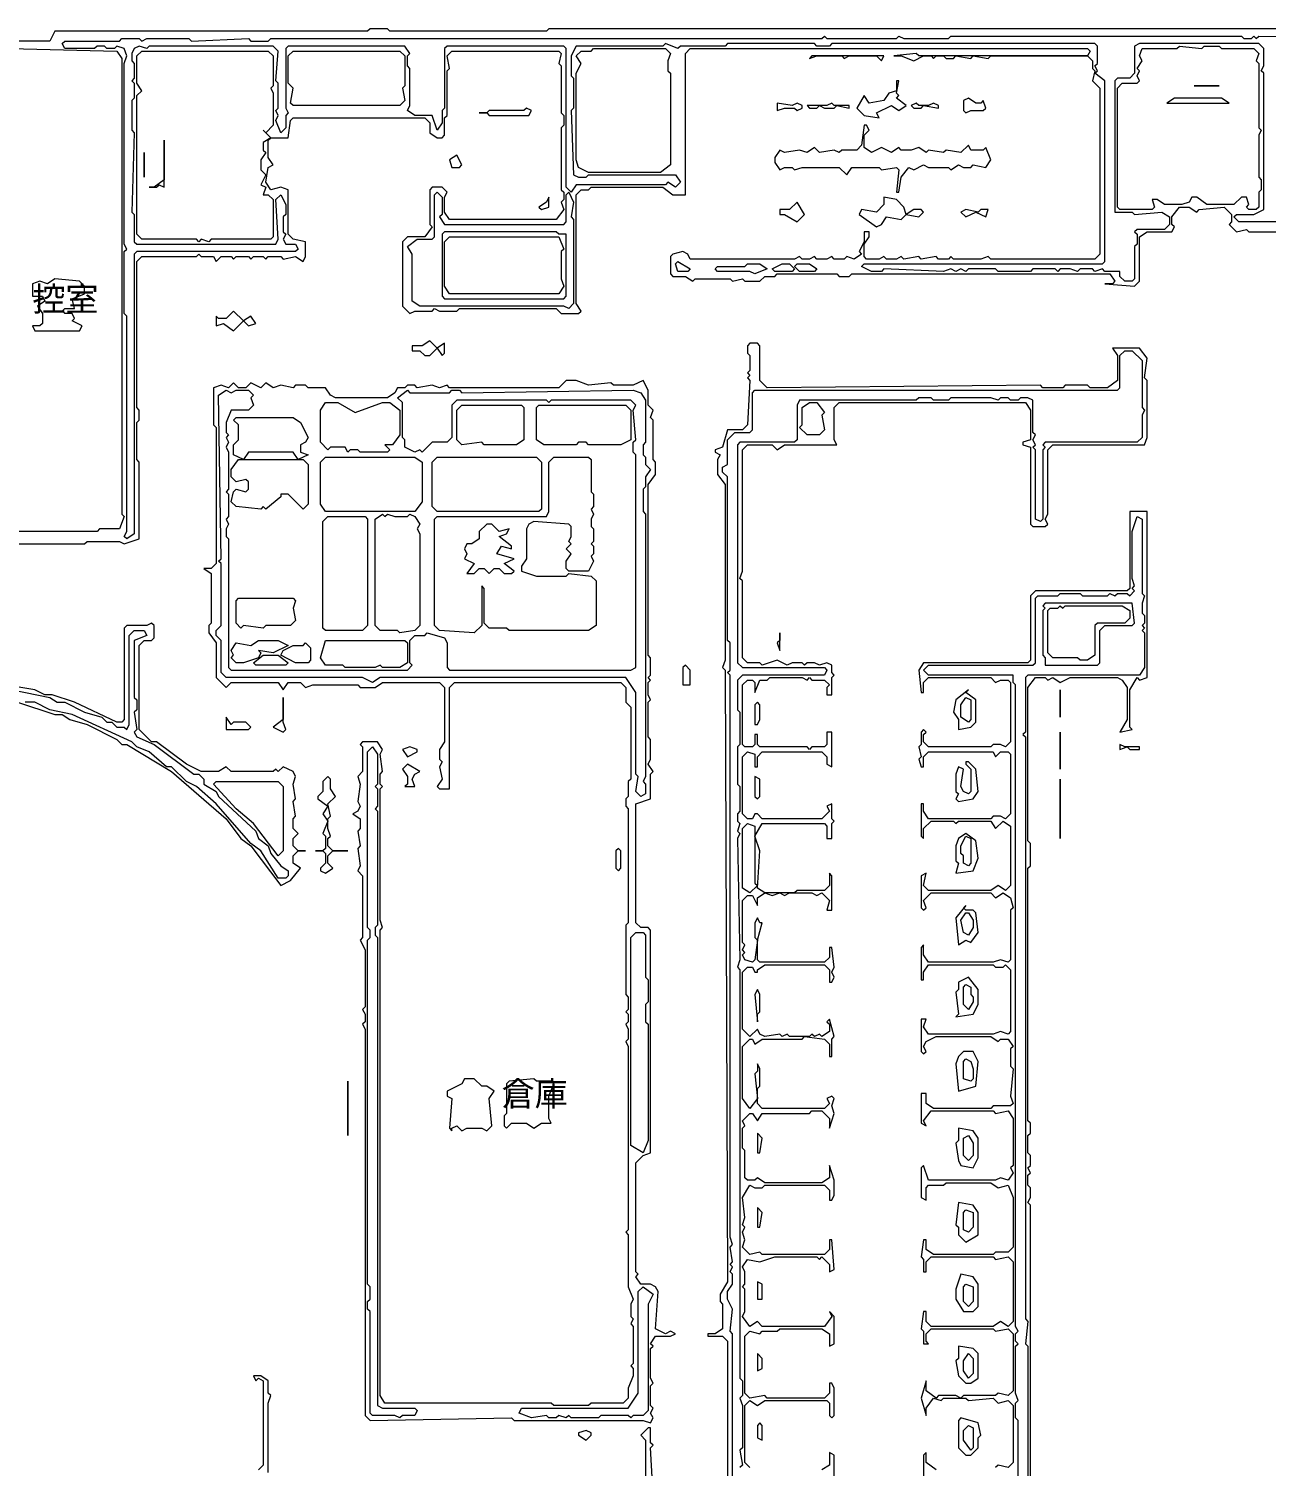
# Model space of a CAD drawing. Header units: millimetres. Extents: x -1440 to 58650, y -4146 to 35577.
# Drawn here: x 15386 to 35819, y 11764 to 35495 of the extents above; entities that cross this region are included whole.
import ezdxf

# ---------------------------------------------------------------- set-up
doc = ezdxf.new("R2010")
doc.units = ezdxf.units.MM
doc.layers.add('EDITABLE_ROOM_LABELS', color=7, linetype='Continuous', lineweight=18, true_color=0x50555f)
doc.layers.add('RASTER_CONTOURS', color=7, linetype='Continuous', lineweight=18, true_color=0x50555f)
doc.styles.add('JAPANESE', font='msgothic.ttc')

msp = doc.modelspace()

# ---------------------------------------------------------------- linework, layer by layer
at = {"layer": 'RASTER_CONTOURS'}
for points in [[(40820, 35495), (23973, 35495), (23932, 35455), (21350, 35455), (21309, 35495), (21022, 35495), (20981, 35455), (15816, 35455), (15734, 35291), (15160, 35291)], [(36229, 32307), (35368, 32307), (35286, 32389), (35327, 32429), (35614, 32429), (35778, 32511), (35778, 34760), (35737, 34800), (35778, 34882), (35778, 35168), (35696, 35250), (33728, 35250), (33646, 35209), (33646, 34760), (33564, 34678), (33360, 34678), (33319, 34637), (33319, 32470), (33605, 32470), (33646, 32429), (34097, 32470), (34220, 32389), (34220, 32266), (34138, 32184), (33687, 32184), (33646, 32143), (33687, 32102), (33687, 31939), (33646, 31898), (33646, 31367), (33605, 31326), (33482, 31326), (33400, 31407), (33400, 31489), (33155, 31489), (33114, 31530), (32991, 31489), (32950, 31530), (32745, 31530), (32704, 31489), (32581, 31530), (32417, 31530), (32376, 31489), (32335, 31530), (31966, 31530), (31925, 31489), (31392, 31489), (31351, 31530), (30900, 31530), (30859, 31489), (30777, 31530), (30695, 31489), (30613, 31530), (30490, 31489), (29507, 31530), (29466, 31489), (29302, 31489), (29138, 31571), (29179, 31612), (33114, 31612), (33155, 31653), (33155, 34637), (32991, 34760), (33032, 34800), (32991, 34882), (33032, 34923), (33032, 35209), (32991, 35250), (28646, 35250), (28605, 35209), (28400, 35209), (28359, 35250), (26924, 35250), (26883, 35209), (26145, 35209), (26104, 35168), (25899, 35250), (25858, 35209), (24424, 35209), (24342, 35046), (24342, 34719), (24383, 34678), (24383, 34187), (24342, 34146), (24383, 33083), (24465, 33043), (24588, 33043), (24629, 33083), (26063, 33083), (26145, 32961), (26063, 32879), (25940, 32961), (25899, 32920), (24424, 32920), (24342, 32797), (24260, 32879), (24260, 35168), (24219, 35209), (22292, 35209), (22251, 35168), (22251, 34187), (22210, 34146), (22210, 33942), (22128, 33819), (22047, 34065), (21760, 34065), (21637, 34146), (21678, 34228), (21678, 34841), (21637, 34882), (21637, 35046), (21678, 35087), (21596, 35209), (19669, 35209), (19628, 35168), (19628, 34187), (19669, 34105), (19628, 34065), (19628, 33860), (19546, 33778), (19464, 33983), (19505, 34065), (19464, 34146), (19505, 34187), (19505, 34596), (19464, 34637), (19505, 35127), (19423, 35209), (17374, 35209), (17333, 35168), (17210, 35209), (17128, 35168), (17087, 35087), (17087, 34964), (17128, 34923), (17128, 34678), (17087, 34637), (17128, 34596), (17128, 34351), (17087, 34310), (17087, 33819), (17128, 33778), (17087, 32470), (17128, 32429), (17128, 31980), (17169, 31939), (19464, 31939), (19505, 32021), (19464, 32675), (19546, 32756), (19628, 32593), (19628, 32429), (19587, 32389), (19587, 32143), (19628, 32102), (19587, 32021), (19628, 31939), (19792, 31939), (19833, 31857), (19792, 31816), (17169, 31816), (17128, 31775), (17128, 27156), (17005, 27074), (16964, 27115), (17005, 27197), (17005, 30753), (16964, 30794), (16964, 31816), (17005, 31857), (16964, 31939), (16964, 34923), (17005, 35046), (16964, 35168), (16841, 35209), (16800, 35168), (16677, 35168), (16636, 35209), (16513, 35209), (16472, 35168), (15980, 35168), (15939, 35250), (15980, 35291), (16882, 35291), (16923, 35332), (17210, 35332), (17251, 35291), (17333, 35332), (18030, 35332), (18071, 35291), (19013, 35332), (19054, 35291), (19341, 35291), (19382, 35332), (28482, 35332), (28523, 35373), (28564, 35332), (29711, 35332), (29752, 35373), (29834, 35332), (30572, 35332), (30613, 35373), (35409, 35373), (35450, 35332), (35573, 35332), (35614, 35373), (35655, 35332), (35696, 35373), (38606, 35332)], [(15078, 35168), (16841, 35127), (16923, 35005), (16923, 27483), (16964, 27442), (16882, 27238), (16554, 27238), (16513, 27197), (15160, 27197)], [(15119, 26992), (16308, 26992), (16349, 27033), (16882, 27033), (16964, 26992), (17210, 27074), (17210, 28341), (17169, 28382), (17169, 28995), (17210, 29036), (17210, 29200), (17169, 29241), (17169, 31653), (17251, 31734), (18153, 31734), (18194, 31775), (18235, 31734), (18439, 31734), (18480, 31653), (18562, 31734), (18726, 31734), (18767, 31694), (18808, 31734), (19013, 31734), (19054, 31694), (19095, 31734), (19259, 31734), (19300, 31694), (19341, 31734), (19546, 31734), (19587, 31694), (19792, 31734), (19915, 31653), (19956, 31734), (19956, 31980), (19751, 32021), (19669, 32102), (19669, 32838), (19546, 32879), (19382, 32838), (19300, 32961), (19341, 33206), (19423, 33247), (19341, 33370), (19341, 33656), (19382, 33697), (19669, 33697), (19710, 33983), (19751, 34024), (21924, 34024), (22006, 33942), (22006, 33778), (22128, 33697), (22210, 33697), (22251, 33738), (22251, 34024), (22292, 34065), (22292, 34800), (22333, 34841), (22292, 35046), (22374, 35127), (24137, 35127), (24178, 35087), (24137, 34923), (24178, 34882), (24178, 34105), (24219, 34065), (24219, 33901), (24178, 33860), (24178, 32838), (24219, 32797), (24219, 32675), (24178, 32634), (24219, 32511), (24096, 32348), (22333, 32348), (22251, 32470), (22251, 32716), (22292, 32797), (22210, 32879), (22047, 32879), (22006, 32838), (22006, 32266), (22047, 32225), (21924, 32061), (21637, 32061), (21555, 31980), (21555, 30917), (21678, 30794), (21760, 30835), (22047, 30835), (22087, 30876), (22169, 30835), (22456, 30835), (22497, 30876), (24096, 30876), (24178, 30794), (24465, 30794), (24506, 30835), (24424, 30958), (24424, 32756), (24506, 32838), (24629, 32838), (24670, 32879), (25858, 32879), (26022, 32756), (26227, 32756), (26227, 35087), (26309, 35168), (32868, 35168), (32909, 35127), (32868, 35046), (30080, 35046), (30039, 35087), (29670, 35046), (29793, 35046), (29998, 34964), (30162, 35046), (30285, 35046), (30326, 35005), (30367, 35046), (30490, 35046), (30531, 35005), (30654, 35005), (30695, 35046), (30941, 35005), (30982, 35046), (31228, 35005), (31269, 35046), (32868, 35046), (32950, 34964), (32950, 34841), (32991, 34800), (32950, 34637), (33073, 34514), (33073, 31775), (32991, 31694), (31269, 31694), (31228, 31734), (31105, 31694), (30654, 31694), (30613, 31734), (30572, 31694), (30408, 31694), (30367, 31734), (30121, 31694), (30080, 31734), (29834, 31694), (29793, 31734), (29711, 31694), (29548, 31694), (29507, 31734), (29425, 31694), (29220, 31694), (29179, 31734), (29179, 31939), (29261, 32061), (29261, 32143), (29179, 32143), (29179, 31980), (29097, 31816), (29138, 31775), (29015, 31694), (28892, 31734), (28851, 31694), (28687, 31694), (28646, 31734), (28564, 31694), (28400, 31694), (28359, 31734), (28277, 31694), (28154, 31694), (28113, 31734), (28031, 31694), (26309, 31694), (26268, 31775), (26186, 31816), (26022, 31775), (25981, 31734), (25981, 31448), (26022, 31407), (26227, 31407), (26350, 31326), (26391, 31367), (26965, 31367), (27006, 31326), (27170, 31367), (27211, 31326), (27457, 31326), (27539, 31407), (27703, 31407), (27744, 31448), (28728, 31448), (28769, 31407), (28933, 31407), (28974, 31448), (33237, 31448), (33319, 31326), (33278, 31285), (33155, 31285), (33646, 31244), (33728, 31326), (33728, 32061), (33851, 32143), (34261, 32143), (34302, 32225), (34261, 32266), (34261, 32389), (34384, 32552), (34548, 32552), (34671, 32470), (34712, 32511), (35122, 32552), (35245, 32429), (35245, 32307), (35204, 32266), (35327, 32143), (35491, 32184), (35532, 32143), (36147, 32143)], [(27293, 11744), (27211, 11826), (27211, 12766), (27293, 12848), (27416, 12766), (27539, 12848), (28564, 12848), (28605, 12807), (28605, 12603), (28646, 12562), (28687, 12603), (28687, 13052), (28646, 13134), (28605, 13134), (28605, 12970), (28523, 12889), (27580, 12889), (27539, 12930), (27293, 12889), (27211, 12970), (27211, 13911), (27293, 13992), (27457, 13952), (27498, 13992), (27744, 13992), (27785, 14033), (28482, 14033), (28605, 13952), (28605, 13747), (28687, 13788), (28687, 14238), (28605, 14319), (28646, 14238), (28523, 14074), (27498, 14074), (27416, 14156), (27293, 14074), (27170, 14238), (27211, 14319), (27211, 14687), (27170, 14728), (27211, 14769), (27211, 14974), (27170, 15055), (27252, 15178), (27457, 15137), (27703, 15219), (28400, 15219), (28441, 15178), (28482, 15219), (28605, 15096), (28605, 14974), (28687, 15014), (28646, 15505), (28605, 15505), (28605, 15341), (28523, 15260), (27498, 15260), (27457, 15301), (27293, 15260), (27170, 15382), (27211, 15505), (27170, 15628), (27211, 15709), (27170, 15750), (27211, 15873), (27170, 16200), (27293, 16404), (27375, 16363), (27498, 16363), (27539, 16404), (28523, 16404), (28605, 16323), (28605, 16159), (28646, 16159), (28687, 16241), (28687, 16486), (28605, 16731), (28605, 16527), (28482, 16445), (27539, 16445), (27416, 16527), (27375, 16486), (27252, 16486), (27211, 16527), (27211, 16977), (27170, 17018), (27170, 17345), (27211, 17386), (27170, 17467), (27293, 17590), (27334, 17590), (27416, 17467), (27498, 17590), (28277, 17590), (28318, 17631), (28482, 17631), (28605, 17508), (28605, 17345), (28687, 17590), (28646, 17713), (28687, 17835), (28646, 17876), (28564, 17835), (28605, 17753), (28523, 17672), (27498, 17672), (27416, 17753), (27416, 17999), (27457, 18040), (27457, 18326), (27416, 18408), (27416, 18285), (27375, 18244), (27416, 17835), (27293, 17672), (27170, 17835), (27170, 18694), (27293, 18816), (27334, 18816), (27375, 18735), (27498, 18816), (28154, 18816), (28195, 18857), (28523, 18816), (28605, 18735), (28605, 18530), (28646, 18530), (28646, 18816), (28687, 18857), (28605, 19143), (28564, 19102), (28605, 19062), (28605, 18939), (28482, 18857), (28441, 18898), (28359, 18857), (28318, 18898), (28277, 18857), (27949, 18857), (27908, 18898), (27826, 18857), (27785, 18898), (27539, 18857), (27457, 18898), (27416, 18980), (27293, 18857), (27170, 18980), (27170, 19920), (27252, 20002), (27334, 20002), (27375, 19920), (27416, 19920), (27416, 19961), (27539, 20043), (28523, 20043), (28605, 19961), (28605, 19757), (28646, 19757), (28687, 19838), (28646, 19920), (28687, 20002), (28646, 20329), (28605, 20329), (28605, 20165), (28523, 20084), (27457, 20084), (27416, 20124), (27416, 20452), (27498, 20738), (27457, 20738), (27416, 20819), (27375, 20738), (27375, 20492), (27416, 20452), (27375, 20124), (27334, 20084), (27211, 20124), (27170, 20206), (27211, 20247), (27170, 20288), (27211, 20370), (27170, 20411), (27170, 21106), (27252, 21187), (27334, 21187), (27416, 21024), (27416, 21146), (27539, 21228), (27662, 21187), (27785, 21228), (27867, 21187), (27949, 21228), (28318, 21228), (28400, 21187), (28482, 21228), (28605, 21106), (28564, 20942), (28646, 20942), (28646, 21514), (28605, 21555), (28605, 21351), (28523, 21269), (28072, 21269), (28031, 21228), (27539, 21228), (27416, 21310), (27457, 21923), (27375, 22168), (27498, 22373), (28523, 22373), (28564, 22332), (28564, 22128), (28646, 22128), (28646, 22373), (28687, 22414), (28646, 22455), (28646, 22700), (28564, 22659), (28605, 22577), (28482, 22455), (27498, 22455), (27416, 22536), (27375, 22536), (27334, 22455), (27252, 22455), (27170, 22536), (27170, 23477), (27252, 23558), (27375, 23518), (27375, 23313), (27416, 23313), (27416, 23477), (27498, 23558), (28482, 23558), (28564, 23477), (28564, 23354), (28646, 23313), (28646, 23885), (28564, 23885), (28564, 23681), (28523, 23640), (28318, 23640), (28277, 23599), (28236, 23640), (27457, 23640), (27416, 23681), (27416, 23845), (27375, 23845), (27375, 23681), (27334, 23640), (27211, 23640), (27170, 23681), (27170, 24662), (27252, 24744), (27334, 24744), (27375, 24703), (27375, 24540), (27457, 24744), (27580, 24744), (27621, 24785), (28154, 24785), (28236, 24744), (28277, 24785), (28318, 24744), (28523, 24744), (28605, 24662), (28564, 24621), (28564, 24499), (28646, 24499), (28646, 24785), (28687, 24826), (28646, 24867), (28646, 24989), (28564, 25030), (28441, 24989), (28359, 25030), (28236, 25030), (28195, 24989), (28154, 25030), (27990, 25030), (27908, 24989), (27744, 25071), (27498, 24989), (27457, 25030), (27252, 25030), (27170, 25112), (27170, 26379), (27129, 26420), (27170, 26543), (27170, 28546), (27252, 28628), (27662, 28628), (27744, 28546), (27867, 28628), (28728, 28628), (28687, 28709), (28687, 29241), (28769, 29323), (31843, 29323), (31925, 29200), (31925, 28709), (31802, 28668), (31802, 28628), (31925, 28587), (31925, 27319), (31966, 27279), (32171, 27279), (32212, 27319), (32171, 27401), (32212, 27483), (32212, 28546), (32294, 28628), (33810, 28628), (33851, 28750), (33851, 29690), (33810, 29731), (33851, 30058), (33728, 30222), (33278, 30222), (33360, 30099), (33360, 29690), (33196, 29568), (32909, 29568), (32868, 29609), (32499, 29609), (32458, 29568), (32130, 29568), (32089, 29609), (27580, 29568), (27457, 29690), (27457, 30263), (27416, 30304), (27293, 30304), (27252, 30263), (27252, 30140), (27293, 30099), (27293, 29854), (27252, 29813), (27293, 29772), (27252, 29731), (27293, 29690), (27252, 28955), (27170, 28873), (26924, 28873), (26842, 28587), (26719, 28546), (26719, 28505), (26801, 28464), (26760, 28382), (26760, 28137), (26883, 27973), (26883, 25071), (26842, 24948), (26883, 24907), (26924, 14810), (26801, 14606), (26801, 14483), (26842, 14442), (26842, 14033), (26719, 13952), (26596, 13952), (26596, 13911), (26842, 13911), (26924, 13829), (26924, 9128)], [(27006, 7493), (27006, 13952), (26965, 13992), (27006, 14360), (26924, 14524), (26924, 14647), (27006, 14769), (27006, 14933), (26965, 14974), (27006, 15055), (26965, 15096), (27006, 15137), (26965, 15382), (27006, 15423), (26965, 15546), (26965, 24826), (26924, 24867), (26965, 24907), (26965, 25357), (26924, 25398), (26924, 28096), (26842, 28178), (26842, 28260), (26924, 28301), (26924, 28709), (27047, 28832), (27293, 28832), (27334, 28873), (27334, 29486), (27375, 29527), (33360, 29527), (33400, 29568), (33400, 30099), (33482, 30181), (33605, 30181), (33769, 30017), (33769, 29241), (33810, 29200), (33769, 29118), (33769, 28750), (33687, 28668), (32171, 28668), (32130, 28628), (32171, 28587), (32130, 28546), (32130, 27401), (32089, 27360), (32007, 27401), (32007, 28546), (31966, 28587), (32007, 28628), (31966, 28709), (32007, 28791), (31966, 28832), (31966, 29363), (31884, 29404), (31761, 29404), (31720, 29363), (31597, 29363), (31556, 29404), (31433, 29404), (31392, 29363), (31269, 29404), (30613, 29404), (30572, 29363), (30326, 29363), (30285, 29404), (30080, 29404), (30039, 29363), (28113, 29363), (28072, 29282), (28072, 28709), (28031, 28668), (27129, 28668), (27088, 28628), (27088, 25030), (27170, 24948), (28523, 24948), (28564, 24907), (28523, 24826), (27170, 24826), (27088, 24744), (27088, 24253), (27129, 24212), (27129, 23681), (27088, 23640), (27088, 23027), (27129, 22986), (27129, 22577), (27088, 22536), (27088, 22414), (27129, 22373), (27088, 22250), (27129, 22209), (27088, 22128), (27129, 20124), (27088, 20002), (27129, 19961), (27129, 13216), (27170, 13175), (27170, 12930), (27129, 12889), (27170, 12766), (27170, 12071), (27129, 12030), (27170, 11785), (27129, 11744)], [(31925, 10681), (31925, 16077), (31884, 16118), (31925, 16200), (31925, 16363), (31884, 16404), (31884, 16568), (31925, 16609), (31884, 16691), (31925, 16731), (31925, 16895), (31884, 16936), (31884, 17222), (31925, 17263), (31925, 17426), (31884, 17467), (31884, 21637), (31925, 21678), (31925, 22046), (31884, 22087), (31884, 24621), (32007, 24785), (32171, 24785), (32212, 24744), (32294, 24785), (32417, 24703), (32581, 24785), (33360, 24785), (33441, 24744), (33523, 24621), (33523, 24090), (33400, 23885), (33605, 23926), (33564, 23967), (33564, 24580), (33687, 24785), (33728, 24744), (33851, 24785), (33851, 27524), (33564, 27524), (33564, 26256), (33523, 26216), (32007, 26216), (31925, 26134), (31925, 25071), (31884, 25030), (30162, 25030), (30080, 24907), (30121, 24540), (30162, 24540), (30162, 24703), (30244, 24785), (31269, 24785), (31351, 24703), (31433, 24744), (31556, 24744), (31597, 24703), (31597, 23722), (31515, 23640), (31433, 23681), (31310, 23681), (31269, 23640), (30244, 23640), (30162, 23722), (30162, 23845), (30203, 23885), (30162, 23926), (30121, 23885), (30121, 23681), (30080, 23640), (30121, 23477), (30080, 23436), (30121, 23313), (30162, 23313), (30162, 23477), (30244, 23558), (31310, 23558), (31351, 23477), (31433, 23558), (31556, 23558), (31597, 23518), (31597, 22536), (31515, 22455), (31433, 22496), (31310, 22496), (31269, 22455), (30244, 22455), (30162, 22577), (30162, 22700), (30121, 22700), (30121, 22168), (30162, 22128), (30162, 22291), (30285, 22414), (30654, 22414), (30695, 22373), (30736, 22414), (31269, 22414), (31351, 22291), (31474, 22414), (31597, 22332), (31597, 21351), (31515, 21269), (31392, 21351), (31269, 21269), (30244, 21269), (30162, 21351), (30203, 21555), (30121, 21514), (30121, 20983), (30162, 20942), (30203, 20983), (30162, 21106), (30285, 21228), (31269, 21228), (31351, 21146), (31474, 21228), (31597, 21146), (31638, 20983), (31597, 20942), (31597, 20124), (31556, 20084), (31433, 20124), (31310, 20084), (30244, 20084), (30162, 20206), (30162, 20370), (30121, 20329), (30121, 19797), (30162, 19797), (30162, 19920), (30244, 20043), (31310, 20043), (31351, 20002), (31474, 20002), (31515, 20043), (31597, 19961), (31597, 18939), (31556, 18898), (31433, 18939), (31310, 18898), (30244, 18898), (30162, 19021), (30203, 19143), (30121, 19143), (30121, 18612), (30162, 18571), (30203, 18612), (30162, 18694), (30203, 18775), (30367, 18857), (31269, 18857), (31392, 18775), (31433, 18816), (31556, 18816), (31638, 18694), (31597, 18653), (31597, 18367), (31638, 18326), (31597, 17876), (31638, 17753), (31597, 17713), (31310, 17713), (31269, 17672), (30326, 17672), (30203, 17753), (30203, 17917), (30121, 17917), (30121, 17426), (30203, 17386), (30162, 17467), (30285, 17631), (31310, 17631), (31351, 17590), (31556, 17631), (31638, 17508), (31638, 16731), (31597, 16691), (31638, 16609), (31556, 16486), (31433, 16527), (31351, 16486), (30244, 16486), (30162, 16731), (30121, 16691), (30121, 16200), (30203, 16159), (30203, 16363), (30244, 16404), (30490, 16404), (30531, 16445), (31269, 16445), (31392, 16363), (31556, 16404), (31638, 16200), (31638, 15382), (31556, 15301), (31351, 15301), (31310, 15260), (30326, 15260), (30203, 15341), (30203, 15505), (30162, 15505), (30121, 15219), (30162, 15178), (30162, 14974), (30203, 14974), (30203, 15137), (30285, 15219), (31310, 15219), (31351, 15178), (31556, 15219), (31638, 15137), (31638, 14156), (31556, 14074), (31433, 14156), (31310, 14074), (30285, 14074), (30203, 14156), (30203, 14319), (30162, 14319), (30121, 14033), (30162, 13992), (30162, 13788), (30244, 13788), (30203, 13829), (30203, 13952), (30285, 14033), (31310, 14033), (31351, 13992), (31556, 14033), (31638, 13952), (31638, 13011), (31556, 12930), (31392, 12970), (31351, 12930), (30818, 12930), (30777, 12889), (30695, 12930), (30408, 12930), (30367, 12889), (30203, 13011), (30203, 13175), (30121, 12889), (30203, 12603), (30203, 12725), (30326, 12889), (30449, 12848), (30490, 12889), (30859, 12889), (30900, 12848), (31310, 12889), (31392, 12807), (31556, 12848), (31638, 12766), (31638, 11826), (31556, 11744), (31392, 11785), (31351, 11744)], [(31720, 10559), (31720, 12521), (31679, 12562), (31679, 12807), (31720, 12848), (31679, 12970), (31679, 13747), (31720, 13788), (31679, 13829), (31679, 13952), (31720, 13992), (31679, 14074), (31679, 24662), (31638, 24703), (31638, 24826), (30244, 24826), (30162, 24907), (30244, 24989), (31966, 24989), (32007, 25030), (32007, 26093), (32048, 26134), (32376, 26134), (32417, 26175), (32745, 26175), (32786, 26134), (33196, 26134), (33237, 26175), (33319, 26134), (33360, 26175), (33523, 26175), (33564, 26134), (33646, 26216), (33605, 26256), (33646, 26297), (33605, 26420), (33605, 27197), (33687, 27442), (33769, 27401), (33769, 26175), (33810, 26134), (33769, 26011), (33769, 25848), (33810, 25807), (33810, 25684), (33769, 25643), (33810, 25602), (33769, 25562), (33810, 25521), (33810, 24948), (33728, 24826), (31884, 24826), (31843, 24785), (31843, 23885), (31802, 23845), (31843, 23804), (31843, 14197), (31884, 14156), (31843, 13788), (31884, 13747), (31884, 10559)], [(15201, 24376), (15816, 24172), (15939, 24172), (16062, 24090), (16349, 24008), (16841, 23763), (16923, 23681), (17005, 23681), (17743, 23231), (18644, 22455), (18890, 22128), (19054, 22005), (19546, 21351), (19710, 21433), (19874, 21637), (19751, 21719), (19751, 21841), (19833, 21923), (19956, 21923), (19833, 21923), (19751, 22005), (19751, 22128), (19833, 22209), (19751, 22291), (19751, 22455), (19792, 22496), (19751, 22741), (19792, 22782), (19751, 23027), (19792, 23150), (19751, 23231), (19587, 23313), (19505, 23231), (19464, 23272), (19423, 23231), (18726, 23231), (18644, 23313), (18521, 23231), (18235, 23231), (17989, 23354), (17497, 23722), (17415, 23722), (17210, 23926), (17210, 25316), (17292, 25398), (17415, 25398), (17456, 25439), (17456, 25643), (17415, 25684), (17333, 25643), (17005, 25643), (16964, 25602), (16964, 24090), (16923, 24049), (16841, 24049), (16144, 24376), (15775, 24499), (15652, 24499), (15488, 24580), (14996, 24662)], [(15119, 24580), (15734, 24458), (15857, 24376), (15980, 24376), (16308, 24212), (16595, 24131), (16677, 24049), (16759, 24049), (16841, 23967), (16964, 23967), (17005, 23926), (17046, 24008), (17046, 25480), (17128, 25562), (17292, 25562), (17333, 25480), (17128, 25398), (17128, 24458), (17169, 24417), (17169, 24253), (17128, 24212), (17169, 23926), (17128, 23885), (17169, 23804), (17456, 23681), (18112, 23190), (18194, 23190), (18276, 23109), (18276, 23027), (18480, 22904), (18521, 22823), (19136, 22250), (19177, 22128), (19341, 22005), (19382, 21882), (19546, 21678), (19669, 21596), (19669, 21514), (19628, 21474), (19505, 21474), (19218, 21923), (19054, 22046), (18480, 22700), (18153, 22986), (17989, 23068), (17743, 23313), (17661, 23313), (17374, 23558), (17169, 23640), (17087, 23722), (16103, 24172), (15734, 24253), (15488, 24376), (15324, 24376)], [(19341, 11662), (19341, 12807), (19382, 12930), (19341, 12970), (19341, 13175), (19218, 13257), (19095, 13257), (19136, 13175), (19177, 13216), (19259, 13175), (19259, 11785), (19177, 11703)], [(28687, 11417), (28687, 11948), (28605, 11989), (28605, 11785), (28482, 11703)], [(30367, 11703), (30203, 11826), (30203, 11989), (30162, 11948), (30162, 11458)]]:
    msp.add_lwpolyline(points, dxfattribs=at)
for points in [[(17251, 35127), (19341, 35127), (19423, 35046), (19423, 34555), (19382, 34514), (19423, 34433), (19423, 33901), (19300, 33778), (19259, 33819), (19382, 33697), (19259, 33615), (19259, 33492), (19300, 33451), (19218, 33329), (19218, 33165), (19300, 33083), (19218, 32920), (19300, 32879), (19259, 32756), (19341, 32756), (19423, 32675), (19423, 32061), (19382, 32021), (18398, 32021), (18357, 31980), (18235, 32021), (18194, 31980), (18153, 32021), (17251, 32021), (17169, 32102), (17169, 34392), (17251, 34473), (17169, 34596), (17169, 35046)], [(19669, 35046), (19751, 35127), (21514, 35127), (21596, 35046), (21596, 34555), (21555, 34514), (21596, 34310), (21514, 34228), (19751, 34228), (19710, 34269), (19751, 34514), (19669, 34596)], [(24506, 35127), (24670, 35127), (24711, 35168), (25899, 35168), (25981, 35087), (25940, 34964), (25940, 34800), (25981, 34760), (25981, 33247), (25818, 33124), (24629, 33124), (24465, 33206), (24424, 33329), (24424, 34760), (24506, 34923), (24424, 35046)], [(33769, 35168), (34343, 35168), (34384, 35209), (34753, 35168), (34794, 35209), (35040, 35209), (35081, 35168), (35614, 35168), (35696, 35087), (35655, 34964), (35696, 34923), (35696, 33860), (35737, 33819), (35696, 33738), (35696, 33043), (35737, 33002), (35737, 32838), (35696, 32797), (35696, 32552), (35655, 32511), (35532, 32511), (35491, 32552), (35532, 32593), (35491, 32716), (35409, 32716), (35286, 32593), (34835, 32593), (34671, 32716), (34589, 32716), (34548, 32634), (34425, 32593), (34138, 32593), (34015, 32675), (33933, 32675), (33974, 32552), (33933, 32511), (33400, 32511), (33360, 32552), (33360, 34514), (33441, 34596), (33687, 34596), (33728, 34637), (33687, 34719), (33728, 34800), (33687, 34841), (33769, 34964), (33728, 35046)], [(28277, 35005), (28400, 35046), (28810, 35046), (28851, 35005), (28933, 35046), (29384, 35046), (29466, 34964), (29507, 35046), (28318, 35046)], [(29752, 34637), (29711, 34637), (29711, 34473), (29589, 34433), (29507, 34310), (29261, 34269), (29179, 34392), (29056, 34187), (29179, 34065), (29425, 34024), (29384, 34105), (29629, 34228), (29752, 34146), (29875, 34228), (29711, 34351), (29752, 34392), (29711, 34433)], [(34630, 34555), (35040, 34555)], [(23686, 34146), (23604, 34187), (23563, 34146), (22989, 34146), (22948, 34105), (22825, 34105), (22948, 34105), (22989, 34065), (23645, 34065)], [(27744, 34269), (27744, 34146), (27867, 34187), (28031, 34187), (28072, 34146), (28154, 34187), (28154, 34228), (28072, 34269), (27990, 34228)], [(28933, 34187), (28933, 34228), (28687, 34228), (28646, 34269), (28564, 34228), (28236, 34228), (28277, 34187), (28400, 34187), (28441, 34228), (28523, 34187), (28687, 34187), (28728, 34228)], [(29957, 34228), (29998, 34187), (30121, 34187), (30162, 34228), (30408, 34187), (30408, 34228), (30326, 34269), (30244, 34228), (30080, 34228), (30039, 34269)], [(30818, 34310), (30818, 34146), (30859, 34105), (30941, 34146), (31146, 34146), (31187, 34187), (31146, 34310), (31105, 34269), (31023, 34269), (30900, 34351)], [(34179, 34269), (35204, 34269), (35081, 34351), (34302, 34351)], [(27703, 33370), (27703, 33288), (27785, 33165), (27867, 33206), (27990, 33206), (28031, 33165), (28154, 33206), (28769, 33206), (28892, 33083), (28974, 33206), (29425, 33206), (29466, 33165), (29711, 33206), (29752, 33165), (29711, 32797), (29752, 32797), (29793, 33043), (29916, 33206), (29998, 33165), (30162, 33247), (30244, 33206), (30572, 33206), (30613, 33165), (30736, 33247), (30818, 33206), (30941, 33206), (30982, 33247), (31187, 33206), (31269, 33329), (31187, 33533), (31146, 33492), (30941, 33492), (30900, 33574), (30777, 33451), (30531, 33492), (30490, 33451), (30244, 33492), (30203, 33451), (30080, 33533), (29957, 33492), (29793, 33492), (29752, 33533), (29629, 33451), (29466, 33533), (29302, 33451), (29179, 33533), (29179, 33738), (29261, 33819), (29220, 33901), (29179, 33901), (29138, 33574), (29056, 33492), (28810, 33492), (28769, 33451), (28687, 33492), (28441, 33451), (28359, 33533), (28236, 33451), (28113, 33492), (27867, 33451), (27785, 33492)], [(17620, 33656), (17620, 33002), (17456, 32879), (17374, 32879), (17497, 32879), (17538, 32920), (17620, 32879)], [(17292, 33451), (17292, 33043)], [(22456, 33411), (22333, 33329), (22374, 33206), (22497, 33206), (22538, 33247)], [(22087, 32756), (22128, 32797), (22210, 32716), (22210, 32429), (22169, 32389), (22251, 32266), (24219, 32266), (24260, 32307), (24260, 32756), (24301, 32797), (24383, 32634), (24342, 32389), (24383, 32348), (24383, 30958), (24301, 30876), (24219, 30917), (21842, 30917), (21719, 30999), (21719, 31775), (21637, 31898), (21801, 32021), (22047, 32021), (22087, 32061)], [(23973, 32716), (23932, 32634), (23809, 32552), (23850, 32511), (23973, 32552)], [(28195, 32429), (28072, 32634), (27949, 32511), (27785, 32511), (27785, 32429), (27867, 32429), (28072, 32307)], [(29097, 32429), (29384, 32225), (29466, 32266), (29548, 32389), (29793, 32348), (29875, 32429), (30080, 32389), (30162, 32470), (30121, 32511), (29998, 32511), (29875, 32429), (29834, 32552), (29711, 32675), (29507, 32716), (29507, 32593), (29384, 32470), (29138, 32511)], [(30777, 32470), (30859, 32389), (31023, 32470), (31187, 32389), (31228, 32511), (31105, 32511), (31064, 32470), (30859, 32511)], [(22210, 32102), (22210, 31080), (22251, 31039), (24219, 31039), (24260, 31080), (24260, 32102), (24137, 32102), (24096, 32143), (22251, 32143)], [(22251, 31980), (22333, 32061), (24137, 32061), (24219, 31857), (24178, 31816), (24178, 31367), (24219, 31244), (24137, 31121), (22333, 31121), (22251, 31244)], [(26063, 31612), (26104, 31653), (26309, 31530), (26268, 31489), (26104, 31489)], [(27580, 31530), (27375, 31448), (27293, 31489), (26760, 31489), (26719, 31530), (26760, 31571), (27211, 31571), (27252, 31612), (27457, 31612)], [(27662, 31530), (27826, 31612), (27949, 31612), (28031, 31530), (27990, 31489), (27703, 31489)], [(28031, 31571), (28072, 31612), (28277, 31612), (28400, 31530), (28359, 31489), (28113, 31489)], [(15447, 31285), (15447, 31080), (15611, 31080), (15652, 30999), (15529, 30917), (15611, 30794), (15611, 30631), (15570, 30590), (15447, 30590), (15488, 30508), (16226, 30508), (16267, 30590), (16103, 30672), (16144, 30712), (16103, 30794), (15980, 30794), (15939, 30835), (15980, 30876), (16144, 30876), (16103, 31039), (16308, 31121), (16308, 31244), (16226, 31326), (15816, 31367), (15693, 31285), (15570, 31326)], [(18480, 30753), (18480, 30590), (18603, 30631), (18767, 30508), (18931, 30672), (19013, 30590), (19136, 30631), (19054, 30753), (18931, 30672), (18767, 30835), (18644, 30712), (18521, 30712)], [(21719, 30263), (21719, 30181), (21842, 30181), (21924, 30099), (22006, 30099), (22128, 30222), (22210, 30099), (22251, 30140), (22251, 30304), (22128, 30222), (22006, 30345), (21883, 30263)], [(25531, 29690), (25367, 29609), (25039, 29609), (24998, 29650), (24629, 29609), (24424, 29690), (24260, 29690), (24137, 29568), (22333, 29568), (22292, 29609), (22169, 29568), (22047, 29609), (21801, 29568), (21760, 29609), (21637, 29609), (21596, 29568), (21473, 29568), (21432, 29486), (21309, 29404), (20448, 29404), (20366, 29445), (20284, 29568), (19997, 29568), (19956, 29609), (19792, 29609), (19751, 29568), (19546, 29609), (19423, 29568), (19300, 29650), (19218, 29568), (19054, 29650), (18972, 29568), (18849, 29568), (18767, 29650), (18685, 29568), (18562, 29609), (18439, 29568), (18439, 28955), (18480, 28914), (18480, 26665), (18398, 26584), (18276, 26584), (18398, 26502), (18398, 25684), (18357, 25643), (18357, 25521), (18480, 25357), (18480, 24785), (18644, 24621), (18726, 24703), (19505, 24703), (19587, 24580), (19669, 24703), (19874, 24703), (19956, 24621), (20079, 24662), (20817, 24662), (20858, 24621), (21104, 24621), (21227, 24703), (22169, 24703), (22251, 24621), (22251, 23722), (22169, 23599), (22169, 23436), (22210, 23395), (22169, 23313), (22210, 23109), (22128, 22986), (22169, 22945), (22333, 22945), (22333, 24621), (22415, 24703), (25162, 24703), (25244, 24621), (25244, 24376), (25326, 24294), (25326, 23109), (25285, 23068), (25285, 22823), (25244, 22782), (25244, 22659), (25285, 22618), (25285, 20738), (25244, 20697), (25244, 19552), (25285, 19511), (25285, 19307), (25244, 19266), (25285, 19225), (25285, 19102), (25244, 19062), (25285, 18980), (25285, 18816), (25244, 18775), (25285, 18694), (25285, 15669), (25244, 15628), (25285, 15587), (25285, 14728), (25367, 14524), (25326, 14442), (25326, 14238), (25367, 14197), (25326, 14115), (25367, 14074), (25367, 13461), (25326, 13420), (25367, 13379), (25367, 13257), (25285, 13052), (25285, 12889), (25203, 12807), (24670, 12807), (24629, 12766), (24055, 12766), (24014, 12807), (21268, 12807), (21186, 12930), (21186, 20615), (21227, 20656), (21186, 20779), (21186, 22945), (21227, 22986), (21186, 23027), (21186, 23190), (21227, 23231), (21186, 23518), (21227, 23599), (21145, 23722), (20899, 23722), (20858, 23681), (20899, 23640), (20899, 23231), (20817, 23150), (20858, 23027), (20817, 22741), (20858, 22659), (20817, 22577), (20735, 22536), (20858, 22455), (20858, 22291), (20817, 22250), (20858, 22005), (20817, 21964), (20858, 21678), (20817, 21596), (20899, 21514), (20899, 20492), (20858, 20452), (20940, 20288), (20940, 19348), (20899, 19307), (20940, 19225), (20940, 19102), (20899, 19062), (20940, 18980), (20940, 12603), (21022, 12521), (23358, 12562), (23399, 12521), (25531, 12521), (25654, 12480), (25695, 12562), (25654, 12643), (25695, 12725), (25654, 12766), (25654, 13093), (25695, 13134), (25654, 13216), (25654, 13706), (25695, 13747), (25654, 13788), (25736, 13911), (25981, 13911), (26063, 13952), (25981, 13992), (25899, 13952), (25736, 14033), (25777, 14647), (25736, 14728), (25654, 14769), (25490, 14769), (25408, 14892), (25449, 14933), (25408, 14974), (25408, 16772), (25531, 16895), (25654, 16936), (25654, 20615), (25613, 20656), (25490, 20656), (25408, 20738), (25408, 22700), (25654, 22782), (25654, 23190), (25695, 23231), (25613, 23354), (25654, 23436), (25654, 23763), (25613, 23804), (25613, 24376), (25654, 24417), (25613, 24499), (25613, 24703), (25654, 24744), (25613, 24785), (25654, 24826), (25654, 25112), (25613, 25153), (25613, 27973), (25736, 28137), (25736, 28341), (25695, 28382), (25695, 29036), (25654, 29077), (25695, 29200), (25613, 29282), (25613, 29527)], [(18521, 29445), (18644, 29527), (18726, 29486), (18808, 29527), (19013, 29527), (19095, 29445), (19054, 29404), (19095, 29282), (19013, 29200), (18726, 29200), (18644, 28995), (18644, 28832), (18685, 28791), (18644, 28750), (18685, 28668), (18644, 28587), (18685, 28505), (18685, 27892), (18644, 27851), (18685, 27810), (18685, 27442), (18644, 27401), (18685, 27319), (18644, 27238), (18644, 27115), (18685, 27074), (18685, 24948), (18726, 24907), (21637, 24907), (21719, 24989), (21678, 25030), (21678, 25398), (21760, 25480), (21924, 25480), (21965, 25521), (22251, 25439), (22292, 25357), (22292, 24948), (22333, 24907), (25326, 24907), (25408, 24948), (25408, 28464), (25367, 28505), (25367, 28668), (25408, 28709), (25367, 29200), (25408, 29282), (25326, 29363), (24014, 29363), (23973, 29323), (23932, 29363), (22456, 29363), (22374, 29282), (22374, 28750), (22292, 28668), (22047, 28668), (21883, 28505), (21842, 28546), (21760, 28505), (21596, 28587), (21596, 28709), (21555, 28750), (21555, 29323), (21473, 29404), (21637, 29527), (21678, 29486), (22333, 29486), (22374, 29527), (22497, 29527), (22538, 29486), (25367, 29527), (25490, 29486), (25572, 29363), (25572, 28668), (25531, 28628), (25531, 28464), (25572, 28423), (25572, 28301), (25654, 28219), (25572, 28096), (25572, 27933), (25531, 27892), (25531, 27524), (25572, 27483), (25572, 23150), (25531, 23068), (25572, 23027), (25572, 22863), (25490, 22823), (25408, 22904), (25449, 23150), (25408, 23190), (25408, 24540), (25244, 24785), (21186, 24785), (21063, 24703), (20899, 24785), (18644, 24785), (18562, 24867), (18562, 25398), (18480, 25480), (18480, 25562), (18562, 25643), (18562, 26665), (18521, 26706), (18562, 26747)], [(20202, 29200), (20284, 29323), (20489, 29323), (20776, 29159), (21227, 29323), (21350, 29323), (21514, 29200), (21514, 28791), (21391, 28628), (21268, 28628), (21350, 28546), (21309, 28505), (20858, 28505), (20817, 28546), (20694, 28546), (20653, 28505), (20612, 28587), (20366, 28587), (20325, 28546), (20202, 28668)], [(22456, 29200), (22538, 29282), (23522, 29282), (23563, 29241), (23563, 28709), (23440, 28628), (22907, 28628), (22866, 28668), (22538, 28628), (22456, 28709)], [(23768, 29241), (23809, 29282), (25244, 29282), (25326, 29200), (25326, 28709), (25162, 28628), (24629, 28628), (24588, 28668), (24465, 28668), (24424, 28628), (23891, 28628), (23768, 28709)], [(28277, 29323), (28400, 29323), (28523, 29159), (28482, 29118), (28523, 28873), (28441, 28791), (28236, 28791), (28113, 28914), (28154, 28955), (28154, 29241)], [(18767, 29036), (18808, 29077), (19751, 29077), (19874, 28995), (19997, 28750), (19956, 28668), (19874, 28628), (19874, 28505), (19997, 28464), (19833, 28382), (19751, 28505), (19013, 28505), (18931, 28382), (18767, 28464), (18767, 28628), (18849, 28709), (18849, 28955)], [(18726, 28219), (18849, 28382), (19915, 28382), (19997, 28301), (19997, 27646), (19915, 27565), (19669, 27810), (19546, 27810), (19546, 27769), (19300, 27565), (19259, 27606), (19218, 27565), (18808, 27606), (18726, 27687), (18767, 27851), (18808, 27892), (18972, 27851), (19013, 27892), (19013, 28014), (18972, 28055), (18808, 28014), (18726, 28096)], [(20202, 28341), (20284, 28423), (21760, 28423), (21883, 28341), (21883, 27687), (21760, 27524), (20284, 27524), (20202, 27646)], [(22047, 28341), (22128, 28423), (23768, 28423), (23850, 28341), (23850, 27565), (23809, 27524), (22128, 27524), (22047, 27606)], [(24629, 28423), (24670, 28382), (24670, 27851), (24711, 27810), (24711, 27606), (24670, 27565), (24711, 27483), (24670, 27401), (24670, 27279), (24711, 27238), (24711, 27033), (24670, 26992), (24711, 26951), (24711, 26829), (24670, 26788), (24711, 26706), (24629, 26543), (24301, 26543), (24260, 26584), (24260, 26706), (24342, 26829), (24260, 26911), (24342, 26992), (24301, 27033), (24342, 27115), (24342, 27279), (24301, 27319), (23727, 27360), (23645, 27319), (23604, 27238), (23604, 26747), (23522, 26624), (23522, 26543), (23768, 26461), (24260, 26461), (24301, 26502), (24670, 26461), (24752, 26379), (24752, 25643), (24629, 25562), (23317, 25562), (23276, 25602), (22989, 25602), (22907, 25684), (22907, 26256), (22866, 26297), (22866, 25643), (22743, 25521), (22169, 25562), (22087, 25643), (22087, 27401), (22128, 27442), (23932, 27442), (23973, 27524), (23973, 28341), (24055, 28423)], [(20325, 27442), (20940, 27442), (20981, 27401), (20981, 25643), (20899, 25562), (20284, 25562), (20243, 25602), (20243, 27360)], [(21227, 27483), (21268, 27442), (21309, 27483), (21432, 27442), (21637, 27442), (21678, 27483), (21760, 27442), (21842, 27319), (21801, 27238), (21842, 27156), (21842, 25643), (21760, 25562), (21514, 25521), (21473, 25562), (21186, 25562), (21104, 25643), (21104, 27401)], [(22948, 27319), (22825, 27197), (22825, 27074), (22702, 26992), (22620, 26992), (22579, 26911), (22620, 26829), (22579, 26747), (22743, 26665), (22620, 26502), (22743, 26502), (22825, 26584), (22907, 26584), (22989, 26502), (23071, 26584), (23153, 26584), (23235, 26502), (23358, 26502), (23399, 26543), (23235, 26665), (23399, 26747), (23112, 26829), (23194, 26951), (23358, 26911), (23358, 26951), (23153, 27115), (23276, 27156), (23317, 27238), (23153, 27197), (23030, 27319)], [(18808, 26052), (18849, 26093), (19751, 26093), (19792, 26052), (19751, 25929), (19792, 25725), (19710, 25643), (19300, 25643), (19259, 25602), (18931, 25643), (18890, 25602), (18808, 25684)], [(32171, 24989), (33032, 24989), (33073, 25030), (33073, 25562), (33155, 25643), (33605, 25643), (33646, 25684), (33605, 26011), (32171, 26011), (32130, 25970), (32171, 25929), (32130, 25889), (32130, 25153), (32171, 25112)], [(32212, 25194), (32212, 25889), (32253, 25929), (32376, 25929), (32417, 25970), (32458, 25929), (32499, 25970), (33441, 25970), (33564, 25889), (33564, 25766), (33482, 25684), (33032, 25684), (32991, 25643), (32991, 25153), (32868, 25071), (32745, 25071), (32704, 25112), (32294, 25112)], [(18726, 25112), (18767, 25153), (18726, 25234), (18808, 25357), (19054, 25316), (19177, 25398), (19505, 25398), (19669, 25316), (19423, 25194), (19177, 25234), (19218, 25194), (19177, 25112), (18931, 25030), (18808, 25030)], [(20202, 25112), (20284, 25398), (21596, 25398), (21637, 25357), (21637, 25030), (21514, 24948), (21227, 24948), (21186, 24989), (21104, 24948), (20612, 24948), (20571, 24989), (20284, 24989)], [(27785, 25521), (27785, 25398), (27744, 25357), (27785, 25234)], [(20038, 25275), (20038, 25071), (19997, 25030), (19792, 25030), (19546, 25153), (19587, 25234), (19751, 25316), (19915, 25316), (19956, 25357)], [(19095, 25030), (19259, 25153), (19505, 25153), (19669, 25030), (19628, 24989), (19136, 24989)], [(26227, 24989), (26186, 24948), (26186, 24662), (26309, 24662), (26309, 24907)], [(19587, 24458), (19587, 24090), (19423, 23967), (19587, 23885), (19628, 23926), (19587, 24049)], [(30900, 24580), (30695, 24417), (30654, 24212), (30736, 24090), (30736, 23926), (30941, 23967), (31023, 24049), (31023, 24417), (30859, 24540)], [(30859, 24458), (30941, 24417), (30941, 24090), (30900, 24049), (30777, 24131), (30777, 24335)], [(32417, 24580), (32417, 24131)], [(27416, 24376), (27375, 24335), (27375, 24008), (27416, 24008), (27457, 24090), (27457, 24335)], [(18644, 24131), (18644, 23926), (19013, 23926), (19054, 23967), (18972, 24049), (18767, 24049), (18726, 24008)], [(32417, 23885), (32417, 23272)], [(21063, 23640), (21145, 23518), (21145, 23027), (21104, 22986), (21145, 22945), (21145, 22659), (21104, 22618), (21145, 22577), (21145, 20697), (21104, 20656), (21104, 20533), (21145, 20492), (21145, 12766), (21227, 12725), (21760, 12725), (21801, 12684), (21760, 12603), (21555, 12603), (21514, 12562), (21432, 12603), (21063, 12603), (21022, 12643), (21022, 14319), (20981, 14360), (20981, 14483), (21022, 14524), (21022, 14728), (20981, 14769), (20981, 20452), (21022, 20492), (21022, 20615), (20981, 20656), (20981, 23558)], [(21555, 23599), (21637, 23477), (21801, 23558), (21801, 23599), (21678, 23640)], [(33400, 23681), (33400, 23599), (33523, 23640), (33564, 23599), (33728, 23599), (33728, 23640), (33482, 23640)], [(21637, 23354), (21555, 23272), (21637, 23150), (21637, 23027), (21596, 22986), (21760, 22986), (21719, 23109), (21760, 23190), (21842, 23231)], [(30900, 23395), (30859, 23395), (30859, 23354), (30941, 23272), (30941, 22904), (30900, 22863), (30818, 22904), (30777, 22986), (30818, 23272), (30736, 23313), (30695, 23190), (30695, 22904), (30736, 22863), (30695, 22782), (30736, 22741), (30982, 22782), (31064, 22904), (31023, 23272)], [(18480, 23068), (19505, 23068), (19587, 22986), (19587, 21923), (19505, 21841), (19095, 22373), (18808, 22618), (18439, 23027)], [(20325, 23150), (20243, 23068), (20243, 22904), (20161, 22823), (20161, 22782), (20325, 22659), (20243, 22536), (20325, 22414), (20243, 22209), (20284, 22168), (20284, 21964), (20243, 21923), (20120, 21923), (20243, 21923), (20284, 21882), (20284, 21719), (20202, 21637), (20202, 21596), (20284, 21555), (20407, 21637), (20325, 21719), (20325, 21841), (20407, 21923), (20653, 21923), (20407, 21923), (20325, 22005), (20325, 22128), (20366, 22168), (20325, 22291), (20325, 22455), (20366, 22496), (20325, 22700), (20448, 22823), (20366, 22945), (20366, 23109)], [(27375, 23150), (27375, 22823), (27416, 22782), (27457, 22823), (27457, 23109)], [(32417, 23109), (32417, 22128)], [(27252, 22373), (27375, 22332), (27375, 21392), (27416, 21351), (27293, 21228), (27170, 21310), (27170, 22291)], [(30859, 22209), (30736, 22128), (30695, 22005), (30695, 21760), (30736, 21719), (30695, 21555), (30982, 21596), (31064, 21801), (31023, 22087)], [(30859, 22168), (30941, 22128), (30941, 21719), (30900, 21678), (30818, 21719), (30818, 21841), (30777, 21882), (30777, 22005)], [(25121, 21964), (25080, 21923), (25080, 21637), (25121, 21596), (25162, 21637), (25162, 21923)], [(30859, 21024), (30695, 20819), (30736, 20370), (30859, 20452), (30941, 20411), (31064, 20574), (31023, 20901), (30982, 20942), (30859, 20942), (30818, 20983)], [(30859, 20901), (30900, 20901), (30982, 20779), (30982, 20656), (30900, 20533), (30818, 20574), (30777, 20779)], [(25408, 20574), (25531, 20574), (25572, 20533), (25572, 19838), (25613, 19797), (25613, 19430), (25572, 19389), (25572, 19102), (25613, 19062), (25613, 17140), (25531, 16936), (25326, 17058), (25326, 20492)], [(30900, 19838), (30736, 19757), (30736, 19634), (30695, 19593), (30736, 19225), (30695, 19184), (30982, 19225), (31064, 19389), (31064, 19634)], [(30859, 19716), (30941, 19675), (30941, 19552), (30982, 19511), (30982, 19430), (30900, 19307), (30818, 19389), (30818, 19675)], [(27416, 19634), (27375, 19552), (27416, 19102), (27416, 19225), (27457, 19266), (27457, 19552)], [(30982, 18612), (30818, 18612), (30736, 18530), (30695, 18408), (30736, 17958), (31023, 18040), (31064, 18448)], [(30859, 18489), (30941, 18448), (30982, 18326), (30982, 18162), (30941, 18121), (30818, 18162), (30818, 18448)], [(20653, 18121), (20653, 17222)], [(22579, 18162), (22538, 18080), (22292, 17958), (22292, 17876), (22374, 17835), (22333, 17345), (22374, 17304), (22374, 17345), (22456, 17386), (22538, 17304), (22620, 17345), (22866, 17345), (22948, 17304), (23030, 17386), (22989, 17835), (23071, 17958), (22948, 18040), (22866, 18040), (22743, 18162)], [(24055, 18080), (24014, 18121), (23768, 18121), (23727, 18162), (23317, 18121), (23276, 18080), (23276, 17590), (23235, 17549), (23235, 17386), (23276, 17345), (23358, 17426), (23604, 17426), (23727, 17345), (23850, 17426), (24014, 17426), (23973, 17508), (23973, 17876)], [(30736, 17345), (30736, 17140), (30695, 17099), (30736, 16813), (30777, 16731), (30982, 16691), (31064, 16854), (31064, 17181), (30982, 17304)], [(27416, 17263), (27416, 16936), (27457, 16936), (27498, 17181)], [(30900, 17222), (30982, 17099), (30982, 16895), (30900, 16813), (30818, 16895), (30818, 17181)], [(27416, 16036), (27416, 15709), (27457, 15709), (27498, 15955)], [(30736, 16118), (30695, 15750), (30736, 15709), (30736, 15587), (30859, 15464), (31064, 15587), (31064, 15955), (30982, 16077)], [(30859, 15996), (30982, 15955), (30982, 15709), (30900, 15628), (30818, 15669), (30818, 15955)], [(25695, 14606), (25613, 14442), (25613, 12684), (25531, 12603), (25367, 12603), (25326, 12562), (25285, 12603), (24834, 12603), (24793, 12562), (24342, 12562), (24301, 12603), (24260, 12562), (24137, 12603), (24096, 12562), (23973, 12562), (23932, 12603), (23686, 12562), (23481, 12643), (23522, 12725), (25285, 12725), (25449, 12970), (25449, 14647), (25531, 14728)], [(27416, 14810), (27416, 14524), (27498, 14524), (27498, 14769)], [(30777, 14933), (30695, 14687), (30695, 14524), (30818, 14319), (30982, 14319), (31064, 14401), (31064, 14769), (30982, 14892)], [(30859, 14769), (30982, 14728), (30982, 14483), (30900, 14401), (30818, 14483), (30818, 14728)], [(27416, 13625), (27416, 13338), (27498, 13379), (27498, 13543)], [(30736, 13747), (30736, 13543), (30695, 13502), (30736, 13257), (30859, 13134), (30941, 13134), (31064, 13216), (31064, 13625), (30982, 13706)], [(30900, 13625), (30982, 13543), (30982, 13297), (30900, 13216), (30818, 13338), (30818, 13502)], [(24465, 12316), (24465, 12275), (24588, 12194), (24670, 12275), (24670, 12316), (24588, 12357)], [(25613, 12398), (25490, 12275), (25572, 12194), (25572, 11499), (25490, 11458), (25490, 11417), (25572, 11335), (25572, 11090), (25654, 11049), (25654, 11253), (25695, 11294), (25654, 12071), (25695, 12112), (25654, 12153), (25654, 12398)], [(27457, 12480), (27416, 12439), (27416, 12235), (27498, 12194), (27498, 12439)], [(30777, 12562), (30736, 12521), (30736, 12071), (30859, 11948), (30941, 11948), (31064, 12071), (31064, 12235), (31105, 12275), (31064, 12480)], [(30900, 12439), (30982, 12398), (30982, 12071), (30941, 12030), (30818, 12194), (30818, 12357)]]:
    msp.add_lwpolyline(points, close=True, dxfattribs=at)

# ---------------------------------------------------------------- texts
at = {"layer": 'EDITABLE_ROOM_LABELS', "style": 'JAPANESE'}
for s, p in [('控室', (15447, 30835)), ('倉庫', (23194, 17713))]:
    msp.add_text(s, height=400, dxfattribs=at).set_placement(p)

doc.saveas('drawing.dxf')
